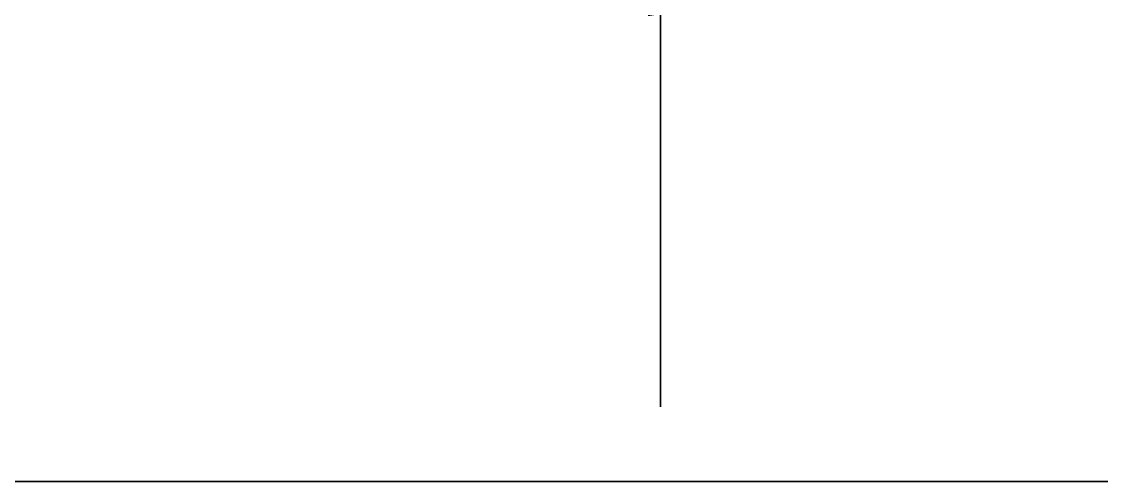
# Model space of a CAD drawing. Extents: x -4754 to 8167, y -19960 to 3841.
# Drawn here: x -3981.8 to -3659.9, y -1338.4 to -1201.5 of the extents above; entities that cross this region are included whole.
import ezdxf

# ---------------------------------------------------------------- set-up
doc = ezdxf.new("R2010")
doc.units = 0
doc.header["$LTSCALE"] = 3
doc.layers.get('0').update_dxf_attribs({"linetype": 'CONTINUOUS'})
doc.layers.add('HB_DIM', color=1, linetype='CONTINUOUS')
doc.styles.get("Standard").update_dxf_attribs({"font": 'ROMANS.shx', "width": 0.8, "bigfont": 'chineset.shx'})
doc.dimstyles.new('30', dxfattribs={"dimscale": 3, "dimtxt": 3, "dimasz": 2.5, "dimexe": 2, "dimexo": 2, "dimgap": 1, "dimtad": 1, "dimdsep": 46, "dimtxsty": 'Standard', "dimcen": 0, "dimclrd": 256, "dimclre": 256, "dimclrt": 2, "dimadec": 0, "dimazin": 0, "dimtfac": 1, "dimtix": 1, "dimtmove": 2, "dimatfit": 3, "dimfxl": 1, "dimtolj": 1, "dimtzin": 0, "dimarcsym": 0})

# ---------------------------------------------------------------- blocks, each defined once
blk = doc.blocks.new('*D21')
at = {"layer": 'HB_DIM', "linetype": 'Continuous', "lineweight": -2, "transparency": 16777216}
for p, q in [((-4125.27, -1316.21), (-4125.27, -1196.21)), ((-3791.27, -1316.21), (-3791.27, -1196.21)), ((-4121.52, -1199.21), (-3795.02, -1199.21))]:
    blk.add_line(p, q, dxfattribs=at)
at = {"layer": 'HB_DIM', "linetype": 'Continuous', "transparency": 16777216}
for points in [[(-4121.52, -1198.59), (-4121.52, -1199.84), (-4125.27, -1199.21)], [(-3795.02, -1198.59), (-3795.02, -1199.84), (-3791.27, -1199.21)]]:
    blk.add_solid(points, dxfattribs=at)
at = {"layer": 'HB_DIM', "color": 2, "linetype": 'Continuous', "transparency": 16777216, "insert": (-3958.27, -1195.21), "char_height": 4.5, "attachment_point": 5}
blk.add_mtext('\\A1;334', dxfattribs=at)

msp = doc.modelspace()

# ---------------------------------------------------------------- linework, layer by layer
at = {"linetype": 'Continuous'}
msp.add_lwpolyline([(-4251.563, -1011.432), (-4251.563, -1338.436), (-2943.335, -1338.436), (-2943.335, -1011.432)], close=True, dxfattribs=at)

# ---------------------------------------------------------------- dimensions: what is measured, and where the dimension line sits
at = {"layer": 'HB_DIM', "linetype": 'Continuous'}
dim = msp.add_linear_dim(base=(-3791.267, -1199.214), p1=(-4125.267, -1319.214), p2=(-3791.267, -1319.214), angle=0, dimstyle='30', override={"dimscale": 1.5, "dimpost": '<>'}, dxfattribs=at)
dim.commit()
dim.dimension.update_dxf_attribs({"geometry": '*D21', "text_midpoint": (-3958.267, -1195.214), "dimtype": 160})

doc.saveas('drawing.dxf')
